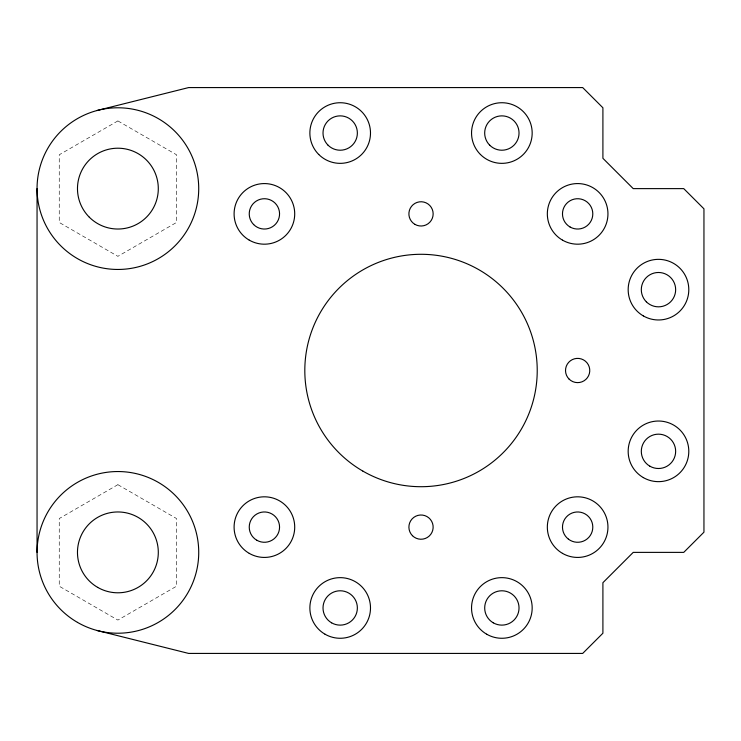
<?xml version="1.0" encoding="UTF-8"?>
<svg xmlns="http://www.w3.org/2000/svg" width="741" height="741" viewBox="0 0 741 741"><rect width="100%" height="100%" fill="white"/><g stroke="black" fill="none" stroke-linecap="round" stroke-linejoin="round"><path stroke-width="0.56" stroke-dasharray="3.71 2.78" d="M117.884 120.922L59.252 154.767L59.252 222.467L117.884 256.321L176.515 222.467L176.515 154.767L117.884 120.922M117.884 484.679L59.252 518.533L59.252 586.233L117.884 620.078L176.515 586.233L176.515 518.533L117.884 484.679"/><path stroke-width="1.11" d="M96.96 110.539A80.834 80.834 0 0 1 195.967 209.536A80.834 80.834 0 0 1 60.725 245.78A80.834 80.834 0 0 1 96.96 110.539L188.622 87.577L582.695 87.577L602.905 107.778L602.905 158.305L633.222 188.622L683.739 188.622L703.95 208.823L703.95 532.177L683.739 552.378L633.222 552.378L602.905 582.695L602.905 633.222L582.695 653.423L188.622 653.423L96.96 630.461M37.05 188.622L37.05 552.378M562.484 240.13A30.316 30.316 0 0 0 607.953 213.88A30.316 30.316 0 0 0 562.484 187.63A30.316 30.316 0 0 0 562.484 240.13M480.427 154.48A30.316 30.316 0 0 0 531.14 140.892A30.316 30.316 0 0 0 494.015 103.759A30.316 30.316 0 0 0 480.427 154.48M489.708 145.19A17.182 17.182 0 0 0 518.45 137.493A17.182 17.182 0 0 0 497.415 116.448A17.182 17.182 0 0 0 489.708 145.19M256.821 540.245A15.153 15.153 0 0 0 279.561 527.12A15.153 15.153 0 0 0 256.821 513.995A15.153 15.153 0 0 0 256.821 540.245M253.681 224.597A15.153 15.153 0 0 0 279.042 217.798A15.153 15.153 0 0 0 260.48 199.236A15.153 15.153 0 0 0 253.681 224.597M568.375 539.115A15.153 15.153 0 0 0 592.661 529.157A15.153 15.153 0 0 0 571.895 513.096A15.153 15.153 0 0 0 568.375 539.115M570.061 227.005A15.153 15.153 0 0 0 592.8 213.88A15.153 15.153 0 0 0 570.061 200.755A15.153 15.153 0 0 0 570.061 227.005M328.041 145.19A17.182 17.182 0 0 0 356.782 137.493A17.182 17.182 0 0 0 335.738 116.448A17.182 17.182 0 0 0 328.041 145.19M414.96 224.384A12.125 12.125 0 0 0 433.152 213.88A12.125 12.125 0 0 0 414.96 203.377A12.125 12.125 0 0 0 414.96 224.384M643.327 477.593A30.316 30.316 0 0 0 688.797 451.334A30.316 30.316 0 0 0 643.327 425.084A30.316 30.316 0 0 0 643.327 477.593M643.327 315.916A30.316 30.316 0 0 0 688.797 289.666A30.316 30.316 0 0 0 643.327 263.407A30.316 30.316 0 0 0 643.327 315.916M646.337 301.809A17.182 17.182 0 0 0 675.07 294.112A17.182 17.182 0 0 0 654.034 273.068A17.182 17.182 0 0 0 646.337 301.809M649.894 466.209A17.182 17.182 0 0 0 675.653 451.334A17.182 17.182 0 0 0 649.894 436.458A17.182 17.182 0 0 0 649.894 466.209M412.45 535.697A12.125 12.125 0 0 0 432.735 530.26A12.125 12.125 0 0 0 417.887 515.412A12.125 12.125 0 0 0 412.45 535.697M569.069 379.077A12.125 12.125 0 0 0 589.354 373.64A12.125 12.125 0 0 0 574.507 358.792A12.125 12.125 0 0 0 569.069 379.077M362.923 471.137A116.198 116.198 0 0 0 537.225 370.5A116.198 116.198 0 0 0 362.923 269.863A116.198 116.198 0 0 0 362.923 471.137M318.75 154.48A30.316 30.316 0 0 0 369.463 140.892A30.316 30.316 0 0 0 332.339 103.759A30.316 30.316 0 0 0 318.75 154.48M562.484 553.37A30.316 30.316 0 0 0 607.953 527.12A30.316 30.316 0 0 0 562.484 500.87A30.316 30.316 0 0 0 562.484 553.37M249.245 553.37A30.316 30.316 0 0 0 294.714 527.12A30.316 30.316 0 0 0 249.245 500.87A30.316 30.316 0 0 0 249.245 553.37M249.245 240.13A30.316 30.316 0 0 0 294.714 213.88A30.316 30.316 0 0 0 249.245 187.63A30.316 30.316 0 0 0 249.245 240.13M493.274 622.829A17.182 17.182 0 0 0 519.033 607.953A17.182 17.182 0 0 0 493.274 593.078A17.182 17.182 0 0 0 493.274 622.829M486.698 634.213A30.316 30.316 0 0 0 532.177 607.953A30.316 30.316 0 0 0 486.698 581.704A30.316 30.316 0 0 0 486.698 634.213M331.598 622.829A17.182 17.182 0 0 0 357.366 607.953A17.182 17.182 0 0 0 331.598 593.078A17.182 17.182 0 0 0 331.598 622.829M325.03 634.213A30.316 30.316 0 0 0 370.5 607.953A30.316 30.316 0 0 0 325.03 581.704A30.316 30.316 0 0 0 325.03 634.213M77.472 622.384A80.834 80.834 0 0 0 198.727 552.378A80.834 80.834 0 0 0 77.472 482.372A80.834 80.834 0 0 0 77.472 622.384M89.309 217.196A40.422 40.422 0 0 0 156.925 199.079A40.422 40.422 0 0 0 107.426 149.58A40.422 40.422 0 0 0 89.309 217.196M97.673 587.381A40.422 40.422 0 0 0 158.305 552.378A40.422 40.422 0 0 0 97.673 517.375A40.422 40.422 0 0 0 97.673 587.381"/></g></svg>
